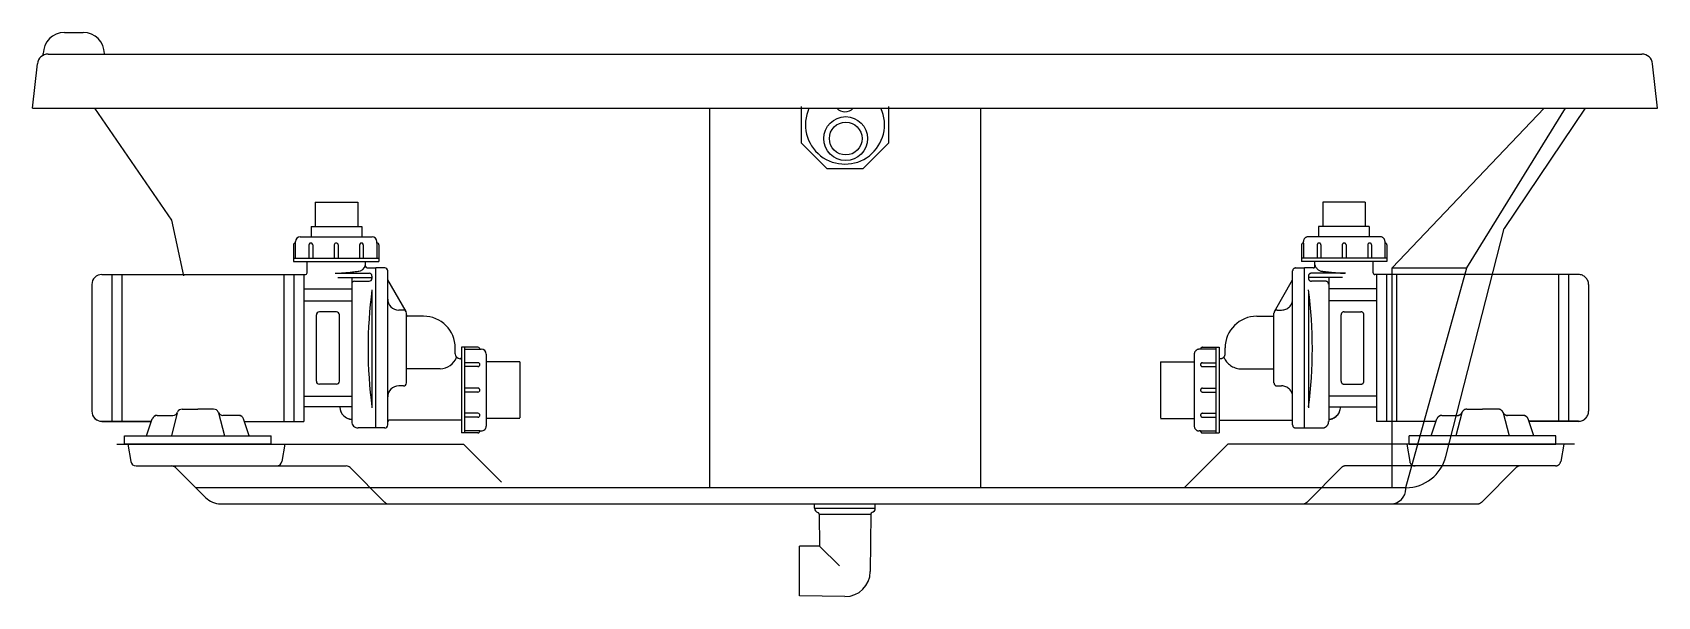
# Model space of a CAD drawing. Header units: millimetres. Extents: x -1270.23 to -1268.73, y 2265.2 to 2265.72.
import ezdxf

# ---------------------------------------------------------------- set-up
doc = ezdxf.new("R2010")
doc.units = ezdxf.units.MM
doc.header["$LTSCALE"] = 10
doc.linetypes.add('HIDDEN', pattern=[0.375, 0.25, -0.125])
doc.layers.add('jacuzzi', color=1, linetype='Continuous')

msp = doc.modelspace()

# ---------------------------------------------------------------- linework, layer by layer
at = {"layer": 'jacuzzi'}
for p, q in [((-1270.1968, 2265.7241), (-1270.1794, 2265.7241)), ((-1270.2263, 2265.6541), (-1270.2218, 2265.6952)), ((-1270.2163, 2265.703), (-1270.2163, 2265.7046)), ((-1270.2118, 2265.7041), (-1268.7407, 2265.7041)), ((-1270.1599, 2265.7041), (-1270.1599, 2265.7046)), ((-1268.7263, 2265.6541), (-1268.7308, 2265.6952)), ((-1270.2263, 2265.6541), (-1268.7263, 2265.6541)), ((-1270.1689, 2265.6541), (-1270.0981, 2265.551)), ((-1269.6013, 2265.6541), (-1269.6013, 2265.3041)), ((-1269.5168, 2265.6558), (-1269.5168, 2265.6223)), ((-1269.4358, 2265.6223), (-1269.4358, 2265.6558)), ((-1269.3513, 2265.6541), (-1269.3513, 2265.3041)), ((-1268.9712, 2265.5069), (-1268.831, 2265.6541)), ((-1268.9023, 2265.5069), (-1268.8112, 2265.6541)), ((-1268.793, 2265.6541), (-1268.8679, 2265.5433)), ((-1269.5168, 2265.6223), (-1269.493, 2265.5986)), ((-1269.4595, 2265.5986), (-1269.4358, 2265.6223)), ((-1269.493, 2265.5986), (-1269.4926, 2265.5986)), ((-1269.493, 2265.5986), (-1269.4595, 2265.5986)), ((-1270.0981, 2265.551), (-1270.0868, 2265.4994)), ((-1268.9216, 2265.3327), (-1268.8679, 2265.5433)), ((-1268.9216, 2265.3327), (-1268.8679, 2265.5433)), ((-1268.9712, 2265.5069), (-1268.9023, 2265.5069)), ((-1268.9712, 2265.3041), (-1268.9712, 2265.5069)), ((-1268.9712, 2265.5069), (-1268.9023, 2265.5069)), ((-1268.9712, 2265.3041), (-1268.9712, 2265.5069)), ((-1268.9586, 2265.3041), (-1268.9023, 2265.5069)), ((-1268.9586, 2265.3041), (-1268.9023, 2265.5069)), ((-1270.1483, 2265.3441), (-1269.8283, 2265.3441)), ((-1270.1383, 2265.3441), (-1270.1355, 2265.3282)), ((-1269.9933, 2265.3441), (-1269.9961, 2265.3282)), ((-1269.8283, 2265.3441), (-1269.7933, 2265.3091)), ((-1270.1306, 2265.3241), (-1269.9366, 2265.3241)), ((-1270.0943, 2265.3226), (-1270.0666, 2265.2949)), ((-1269.9331, 2265.3226), (-1269.901, 2265.2905)), ((-1270.0758, 2265.3041), (-1268.9585, 2265.3041)), ((-1268.9585, 2265.3031), (-1268.9585, 2265.3041)), ((-1270.0525, 2265.2891), (-1269.5043, 2265.2891)), ((-1269.5043, 2265.2891), (-1268.9725, 2265.2891)), ((-1269.5043, 2265.285), (-1269.5043, 2265.2891)), ((-1269.5043, 2265.285), (-1269.4483, 2265.285)), ((-1269.4483, 2265.285), (-1269.4483, 2265.2891)), ((-1269.5, 2265.2797), (-1269.4525, 2265.2797)), ((-1269.5, 2265.2797), (-1269.4998, 2265.2502)), ((-1269.4525, 2265.2797), (-1269.4529, 2265.2266)), ((-1269.4998, 2265.2502), (-1269.5183, 2265.2501)), ((-1269.5183, 2265.2481), (-1269.5183, 2265.2501)), ((-1269.5183, 2265.2054), (-1269.5183, 2265.2486)), ((-1269.4998, 2265.2502), (-1269.4815, 2265.2319)), ((-1269.5183, 2265.2041), (-1269.5183, 2265.2059)), ((-1269.4763, 2265.2037), (-1269.5183, 2265.2041))]:
    msp.add_line(p, q, dxfattribs=at)
at = {"layer": 'jacuzzi', "linetype": 'Continuous'}
for p, q in [((-1269.9653, 2265.5675), (-1269.9261, 2265.5675)), ((-1269.9653, 2265.5675), (-1269.9653, 2265.5452)), ((-1269.9261, 2265.5675), (-1269.9261, 2265.5452)), ((-1269.9691, 2265.5452), (-1269.9223, 2265.5452)), ((-1269.9691, 2265.5452), (-1269.9691, 2265.5356)), ((-1269.9223, 2265.5452), (-1269.9223, 2265.5356)), ((-1269.9854, 2265.528), (-1269.9854, 2265.5127)), ((-1269.9836, 2265.5299), (-1269.9836, 2265.5311)), ((-1269.9836, 2265.5298), (-1269.9836, 2265.5311)), ((-1269.9836, 2265.5157), (-1269.9836, 2265.5298)), ((-1269.9791, 2265.5356), (-1269.9128, 2265.5356)), ((-1269.9712, 2265.528), (-1269.9712, 2265.5157)), ((-1269.9676, 2265.528), (-1269.9676, 2265.5157)), ((-1269.9477, 2265.528), (-1269.9477, 2265.5157)), ((-1269.9441, 2265.528), (-1269.9441, 2265.5157)), ((-1269.9245, 2265.528), (-1269.9245, 2265.5157)), ((-1269.9209, 2265.528), (-1269.9209, 2265.5157)), ((-1269.9083, 2265.5299), (-1269.9083, 2265.5311)), ((-1269.9083, 2265.5298), (-1269.9083, 2265.5311)), ((-1269.9083, 2265.5298), (-1269.9083, 2265.5157)), ((-1269.9065, 2265.528), (-1269.9065, 2265.5127)), ((-1269.9854, 2265.5157), (-1269.9065, 2265.5157)), ((-1269.9854, 2265.5127), (-1269.9065, 2265.5127)), ((-1269.9728, 2265.5022), (-1269.9728, 2265.5127)), ((-1269.9188, 2265.5083), (-1269.9188, 2265.5127)), ((-1270.1622, 2265.5008), (-1269.9742, 2265.5008)), ((-1270.153, 2265.5008), (-1270.153, 2265.3653)), ((-1270.153, 2265.5008), (-1270.153, 2265.3652)), ((-1270.1437, 2265.5008), (-1270.1437, 2265.3653)), ((-1270.1437, 2265.5008), (-1270.1437, 2265.3652)), ((-1269.9942, 2265.5008), (-1269.9942, 2265.3652)), ((-1269.9849, 2265.5008), (-1269.9849, 2265.3652)), ((-1269.9757, 2265.5008), (-1269.9757, 2265.3785)), ((-1269.9757, 2265.4988), (-1269.9757, 2265.3784)), ((-1269.947, 2265.5019), (-1269.9156, 2265.5019)), ((-1269.9443, 2265.4981), (-1269.913, 2265.4981)), ((-1269.9316, 2265.4981), (-1269.9316, 2265.3884)), ((-1269.9174, 2265.5068), (-1269.9094, 2265.5068)), ((-1269.9174, 2265.5068), (-1269.9094, 2265.5068)), ((-1269.913, 2265.4993), (-1269.913, 2265.4972)), ((-1269.913, 2265.4993), (-1269.913, 2265.4972)), ((-1269.9094, 2265.3592), (-1269.9094, 2265.5068)), ((-1269.9094, 2265.3592), (-1269.9094, 2265.5068)), ((-1269.9011, 2265.5068), (-1269.9094, 2265.5068)), ((-1269.8983, 2265.3619), (-1269.8983, 2265.504)), ((-1269.8815, 2265.4666), (-1269.8983, 2265.4958)), ((-1270.1715, 2265.4915), (-1270.1715, 2265.3746)), ((-1270.1715, 2265.4915), (-1270.1715, 2265.3745)), ((-1269.9757, 2265.4874), (-1269.9316, 2265.4874)), ((-1269.929, 2265.4945), (-1269.9156, 2265.4945)), ((-1269.913, 2265.4855), (-1269.913, 2265.3776)), ((-1269.9757, 2265.4766), (-1269.9316, 2265.4766)), ((-1269.9458, 2265.4663), (-1269.9614, 2265.4663)), ((-1269.8839, 2265.468), (-1269.8882, 2265.468)), ((-1269.8811, 2265.4007), (-1269.8811, 2265.4652)), ((-1269.9642, 2265.4023), (-1269.9642, 2265.4635)), ((-1269.943, 2265.4023), (-1269.943, 2265.4635)), ((-1269.8653, 2265.4622), (-1269.8797, 2265.4622)), ((-1269.836, 2265.4275), (-1269.836, 2265.433)), ((-1269.8311, 2265.4231), (-1269.8316, 2265.4231)), ((-1269.8304, 2265.4336), (-1269.8304, 2265.3546)), ((-1269.8151, 2265.4336), (-1269.8304, 2265.4336)), ((-1269.8274, 2265.4336), (-1269.8274, 2265.3546)), ((-1269.8274, 2265.4318), (-1269.812, 2265.4318)), ((-1269.8075, 2265.4273), (-1269.8075, 2265.361)), ((-1269.8075, 2265.4273), (-1269.8075, 2265.3609)), ((-1269.7765, 2265.4203), (-1269.8075, 2265.4203)), ((-1269.7765, 2265.4203), (-1269.8075, 2265.4203)), ((-1269.7765, 2265.4203), (-1269.7765, 2265.3684)), ((-1269.7765, 2265.4203), (-1269.7765, 2265.3721)), ((-1269.85, 2265.4137), (-1269.8811, 2265.4137)), ((-1269.8151, 2265.4194), (-1269.8274, 2265.4194)), ((-1269.8151, 2265.4158), (-1269.8274, 2265.4158)), ((-1269.9458, 2265.3995), (-1269.9614, 2265.3995)), ((-1269.8839, 2265.398), (-1269.8882, 2265.398)), ((-1269.8151, 2265.3959), (-1269.8274, 2265.3959)), ((-1269.8151, 2265.3923), (-1269.8274, 2265.3923)), ((-1270.0881, 2265.3766), (-1270.0736, 2265.3766)), ((-1270.0881, 2265.3765), (-1270.0736, 2265.3765)), ((-1270.0591, 2265.3766), (-1270.0736, 2265.3766)), ((-1270.0591, 2265.3765), (-1270.0736, 2265.3765)), ((-1269.9757, 2265.3884), (-1269.9316, 2265.3884)), ((-1269.9757, 2265.3884), (-1269.9757, 2265.3785)), ((-1269.9757, 2265.3884), (-1269.9757, 2265.3784)), ((-1269.9316, 2265.3785), (-1269.9757, 2265.3785)), ((-1269.9757, 2265.3785), (-1269.9757, 2265.3653)), ((-1269.9757, 2265.3784), (-1269.9757, 2265.3652)), ((-1269.9316, 2265.3884), (-1269.9316, 2265.3785)), ((-1269.9316, 2265.3884), (-1269.9316, 2265.3784)), ((-1269.9316, 2265.3785), (-1269.9316, 2265.3736)), ((-1269.9316, 2265.3784), (-1269.9316, 2265.3736)), ((-1269.7765, 2265.3758), (-1269.7765, 2265.3721)), ((-1270.1622, 2265.3653), (-1270.1165, 2265.3653)), ((-1270.1622, 2265.3652), (-1270.1165, 2265.3652)), ((-1270.1209, 2265.3519), (-1270.1157, 2265.3676)), ((-1270.1209, 2265.3519), (-1270.1157, 2265.3675)), ((-1270.1113, 2265.3707), (-1270.0967, 2265.3707)), ((-1270.1113, 2265.3707), (-1270.0967, 2265.3707)), ((-1270.0926, 2265.3731), (-1270.0981, 2265.3519)), ((-1270.0926, 2265.373), (-1270.0981, 2265.3519)), ((-1270.0546, 2265.3731), (-1270.0491, 2265.3519)), ((-1270.0546, 2265.373), (-1270.0491, 2265.3519)), ((-1270.0359, 2265.3707), (-1270.0505, 2265.3707)), ((-1270.0359, 2265.3707), (-1270.0505, 2265.3707)), ((-1270.0262, 2265.3519), (-1270.0315, 2265.3676)), ((-1270.0262, 2265.3519), (-1270.0315, 2265.3675)), ((-1270.0307, 2265.3652), (-1269.9757, 2265.3652)), ((-1269.9316, 2265.3736), (-1269.9316, 2265.3671)), ((-1269.9316, 2265.3736), (-1269.9316, 2265.3671)), ((-1269.9316, 2265.3671), (-1269.9316, 2265.365)), ((-1269.9316, 2265.3671), (-1269.9316, 2265.365)), ((-1269.8304, 2265.3662), (-1269.8969, 2265.3662)), ((-1269.8151, 2265.3727), (-1269.8274, 2265.3727)), ((-1269.8151, 2265.3691), (-1269.8274, 2265.3691)), ((-1269.7765, 2265.3679), (-1269.8075, 2265.3679)), ((-1269.7765, 2265.3721), (-1269.7765, 2265.3684)), ((-1270.1412, 2265.3519), (-1270.006, 2265.3519)), ((-1270.1412, 2265.3519), (-1270.006, 2265.3519)), ((-1270.1412, 2265.3441), (-1270.1412, 2265.3519)), ((-1270.1412, 2265.3441), (-1270.1412, 2265.3519)), ((-1270.006, 2265.3441), (-1270.006, 2265.3519)), ((-1270.006, 2265.3441), (-1270.006, 2265.3519)), ((-1269.9094, 2265.3592), (-1269.9257, 2265.3592)), ((-1269.9011, 2265.3592), (-1269.9094, 2265.3592)), ((-1269.8151, 2265.3546), (-1269.8304, 2265.3546)), ((-1269.8133, 2265.3564), (-1269.8274, 2265.3564)), ((-1269.8133, 2265.3565), (-1269.812, 2265.3565)), ((-1269.8133, 2265.3564), (-1269.812, 2265.3564)), ((-1270.006, 2265.3441), (-1270.1412, 2265.3441)), ((-1270.006, 2265.3441), (-1270.1412, 2265.3441))]:
    msp.add_line(p, q, dxfattribs=at)
at = {"layer": 'jacuzzi', "linetype": 'HIDDEN'}
for p, q in [((-1268.9961, 2265.5675), (-1269.0353, 2265.5675)), ((-1269.0353, 2265.5675), (-1269.0353, 2265.5452)), ((-1268.9961, 2265.5675), (-1268.9961, 2265.5452)), ((-1269.0391, 2265.5452), (-1269.0391, 2265.5356)), ((-1268.9923, 2265.5452), (-1269.0391, 2265.5452)), ((-1268.9923, 2265.5452), (-1268.9923, 2265.5356)), ((-1269.0549, 2265.528), (-1269.0549, 2265.5127)), ((-1269.0531, 2265.5299), (-1269.0531, 2265.5311)), ((-1269.0531, 2265.5298), (-1269.0531, 2265.5311)), ((-1269.0531, 2265.5298), (-1269.0531, 2265.5157)), ((-1268.9823, 2265.5356), (-1269.0486, 2265.5356)), ((-1269.0405, 2265.528), (-1269.0405, 2265.5157)), ((-1269.0369, 2265.528), (-1269.0369, 2265.5157)), ((-1269.0173, 2265.528), (-1269.0173, 2265.5157)), ((-1269.0137, 2265.528), (-1269.0137, 2265.5157)), ((-1268.9938, 2265.528), (-1268.9938, 2265.5157)), ((-1268.9902, 2265.528), (-1268.9902, 2265.5157)), ((-1268.9778, 2265.5299), (-1268.9778, 2265.5311)), ((-1268.9778, 2265.5298), (-1268.9778, 2265.5311)), ((-1268.9778, 2265.5157), (-1268.9778, 2265.5298)), ((-1268.976, 2265.528), (-1268.976, 2265.5127)), ((-1268.976, 2265.5157), (-1269.0549, 2265.5157)), ((-1268.976, 2265.5127), (-1269.0549, 2265.5127)), ((-1269.0426, 2265.5083), (-1269.0426, 2265.5127)), ((-1268.9886, 2265.5022), (-1268.9886, 2265.5127)), ((-1269.0799, 2265.4666), (-1269.0631, 2265.4958)), ((-1269.0631, 2265.3619), (-1269.0631, 2265.504)), ((-1269.0603, 2265.5068), (-1269.052, 2265.5068)), ((-1269.044, 2265.5068), (-1269.052, 2265.5068)), ((-1269.044, 2265.5068), (-1269.052, 2265.5068)), ((-1269.052, 2265.3592), (-1269.052, 2265.5068)), ((-1269.052, 2265.3592), (-1269.052, 2265.5068)), ((-1269.0484, 2265.4993), (-1269.0484, 2265.4972)), ((-1269.0484, 2265.4993), (-1269.0484, 2265.4972)), ((-1269.0171, 2265.4981), (-1269.0484, 2265.4981)), ((-1269.0144, 2265.5019), (-1269.0458, 2265.5019)), ((-1269.0298, 2265.4981), (-1269.0298, 2265.3884)), ((-1268.7992, 2265.5008), (-1268.9872, 2265.5008)), ((-1268.9857, 2265.5008), (-1268.9857, 2265.3785)), ((-1268.9857, 2265.4988), (-1268.9857, 2265.3784)), ((-1268.9765, 2265.5008), (-1268.9765, 2265.3652)), ((-1268.9672, 2265.5008), (-1268.9672, 2265.3652)), ((-1268.8177, 2265.5008), (-1268.8177, 2265.3653)), ((-1268.8177, 2265.5008), (-1268.8177, 2265.3652)), ((-1268.8084, 2265.5008), (-1268.8084, 2265.3653)), ((-1268.8084, 2265.5008), (-1268.8084, 2265.3652)), ((-1269.0484, 2265.4855), (-1269.0484, 2265.3776)), ((-1269.0325, 2265.4945), (-1269.0458, 2265.4945)), ((-1268.9857, 2265.4874), (-1269.0298, 2265.4874)), ((-1268.7899, 2265.4915), (-1268.7899, 2265.3746)), ((-1268.7899, 2265.4915), (-1268.7899, 2265.3745)), ((-1269.0803, 2265.4007), (-1269.0803, 2265.4652)), ((-1269.0775, 2265.468), (-1269.0732, 2265.468)), ((-1268.9857, 2265.4766), (-1269.0298, 2265.4766)), ((-1269.0156, 2265.4663), (-1269, 2265.4663)), ((-1269.0961, 2265.4622), (-1269.0817, 2265.4622)), ((-1269.0184, 2265.4023), (-1269.0184, 2265.4635)), ((-1268.9972, 2265.4023), (-1268.9972, 2265.4635)), ((-1269.1849, 2265.4203), (-1269.1849, 2265.3684)), ((-1269.1849, 2265.4203), (-1269.1849, 2265.3721)), ((-1269.1849, 2265.4203), (-1269.1539, 2265.4203)), ((-1269.1849, 2265.4203), (-1269.1539, 2265.4203)), ((-1269.1539, 2265.4273), (-1269.1539, 2265.361)), ((-1269.1539, 2265.4273), (-1269.1539, 2265.3609)), ((-1269.134, 2265.4318), (-1269.1494, 2265.4318)), ((-1269.1463, 2265.4336), (-1269.131, 2265.4336)), ((-1269.134, 2265.4336), (-1269.134, 2265.3546)), ((-1269.131, 2265.4336), (-1269.131, 2265.3546)), ((-1269.1303, 2265.4231), (-1269.1298, 2265.4231)), ((-1269.1254, 2265.4275), (-1269.1254, 2265.433)), ((-1269.1463, 2265.4194), (-1269.134, 2265.4194)), ((-1269.1463, 2265.4158), (-1269.134, 2265.4158)), ((-1269.1114, 2265.4137), (-1269.0803, 2265.4137)), ((-1269.1463, 2265.3959), (-1269.134, 2265.3959)), ((-1269.1463, 2265.3923), (-1269.134, 2265.3923)), ((-1269.0775, 2265.398), (-1269.0732, 2265.398)), ((-1269.0156, 2265.3995), (-1269, 2265.3995)), ((-1269.1849, 2265.3758), (-1269.1849, 2265.3721)), ((-1268.9857, 2265.3884), (-1269.0298, 2265.3884)), ((-1269.0298, 2265.3884), (-1269.0298, 2265.3785)), ((-1269.0298, 2265.3884), (-1269.0298, 2265.3784)), ((-1269.0298, 2265.3785), (-1269.0298, 2265.3736)), ((-1269.0298, 2265.3785), (-1268.9857, 2265.3785)), ((-1269.0298, 2265.3784), (-1269.0298, 2265.3736)), ((-1268.9857, 2265.3884), (-1268.9857, 2265.3785)), ((-1268.9857, 2265.3884), (-1268.9857, 2265.3784)), ((-1268.9857, 2265.3785), (-1268.9857, 2265.3653)), ((-1268.9857, 2265.3784), (-1268.9857, 2265.3652)), ((-1268.9023, 2265.3766), (-1268.8878, 2265.3766)), ((-1268.9023, 2265.3765), (-1268.8878, 2265.3765)), ((-1268.8733, 2265.3766), (-1268.8878, 2265.3766)), ((-1268.8733, 2265.3765), (-1268.8878, 2265.3765)), ((-1269.1849, 2265.3721), (-1269.1849, 2265.3684)), ((-1269.1849, 2265.3679), (-1269.1539, 2265.3679)), ((-1269.1463, 2265.3727), (-1269.134, 2265.3727)), ((-1269.1463, 2265.3691), (-1269.134, 2265.3691)), ((-1269.131, 2265.3662), (-1269.0645, 2265.3662)), ((-1269.0298, 2265.3736), (-1269.0298, 2265.3671)), ((-1269.0298, 2265.3736), (-1269.0298, 2265.3671)), ((-1269.0298, 2265.3671), (-1269.0298, 2265.365)), ((-1269.0298, 2265.3671), (-1269.0298, 2265.365)), ((-1268.9307, 2265.3652), (-1268.9857, 2265.3652)), ((-1268.9352, 2265.3519), (-1268.93, 2265.3676)), ((-1268.9352, 2265.3519), (-1268.93, 2265.3675)), ((-1268.9255, 2265.3707), (-1268.9109, 2265.3707)), ((-1268.9255, 2265.3707), (-1268.9109, 2265.3707)), ((-1268.9068, 2265.3731), (-1268.9123, 2265.3519)), ((-1268.9068, 2265.373), (-1268.9123, 2265.3519)), ((-1268.8688, 2265.3731), (-1268.8633, 2265.3519)), ((-1268.8688, 2265.373), (-1268.8633, 2265.3519)), ((-1268.8501, 2265.3707), (-1268.8647, 2265.3707)), ((-1268.8501, 2265.3707), (-1268.8647, 2265.3707)), ((-1268.8405, 2265.3519), (-1268.8457, 2265.3676)), ((-1268.8405, 2265.3519), (-1268.8457, 2265.3675)), ((-1268.7992, 2265.3653), (-1268.8449, 2265.3653)), ((-1268.7992, 2265.3652), (-1268.8449, 2265.3652)), ((-1269.1481, 2265.3565), (-1269.1494, 2265.3565)), ((-1269.1481, 2265.3564), (-1269.1494, 2265.3564)), ((-1269.1481, 2265.3564), (-1269.134, 2265.3564)), ((-1269.1463, 2265.3546), (-1269.131, 2265.3546)), ((-1269.0603, 2265.3592), (-1269.052, 2265.3592)), ((-1269.052, 2265.3592), (-1269.0357, 2265.3592)), ((-1268.9554, 2265.3441), (-1268.9554, 2265.3519)), ((-1268.9554, 2265.3441), (-1268.9554, 2265.3519)), ((-1268.8202, 2265.3519), (-1268.9554, 2265.3519)), ((-1268.8202, 2265.3519), (-1268.9554, 2265.3519)), ((-1268.8202, 2265.3441), (-1268.8202, 2265.3519)), ((-1268.8202, 2265.3441), (-1268.8202, 2265.3519)), ((-1269.1228, 2265.3441), (-1269.1628, 2265.3041)), ((-1268.8028, 2265.3441), (-1269.1228, 2265.3441)), ((-1268.9578, 2265.3441), (-1268.955, 2265.3282)), ((-1268.9554, 2265.3441), (-1268.8202, 2265.3441)), ((-1268.9554, 2265.3441), (-1268.8202, 2265.3441)), ((-1268.8128, 2265.3441), (-1268.8156, 2265.3282)), ((-1269.018, 2265.3226), (-1269.0501, 2265.2905)), ((-1268.8205, 2265.3241), (-1269.0145, 2265.3241)), ((-1268.8568, 2265.3226), (-1268.8888, 2265.2905)), ((-1268.9585, 2265.3031), (-1268.9585, 2265.3041)), ((-1268.9725, 2265.2891), (-1268.8924, 2265.2891))]:
    msp.add_line(p, q, dxfattribs=at)
at = {"layer": 'jacuzzi'}
msp.add_arc((-1270.0525, 2265.3091), 0.02, 225, 270, dxfattribs=at)
for centre, major_axis, start_param, end_param in [((-1270.1968, 2265.7046), (-0.0138, 0.0138), -0.785398, 0.785398), ((-1270.1794, 2265.7046), (0.0138, 0.0138), 5.497787, 7.068583), ((-1270.2118, 2265.6941), (-0.00707, 0.00707), -0.785398, 0.675859), ((-1268.7407, 2265.6941), (0.00707, 0.00707), 5.607327, 7.068583), ((-1269.4763, 2265.6391), (0.0258, 0.0258), 1.931869, 5.922113), ((-1269.4756, 2265.6262), (0.0143, 0.0143), 5.497787, 11.780972), ((-1269.4763, 2265.6614), (-0.00742, 0.00742), 1.554352, 3.158037), ((-1269.4756, 2265.6262), (0.0107, 0.0107), 5.497787, 11.780972), ((-1268.9585, 2265.3421), (0.0269, 0.0269), 3.926991, 5.247851), ((-1268.9585, 2265.3421), (0.0269, 0.0269), 3.926991, 5.247851), ((-1270.1306, 2265.3291), (-0.00354, 0.00354), 0.960639, 2.356194), ((-1270.0979, 2265.3191), (-0.00354, 0.00354), 4.712389, 5.497787), ((-1270.001, 2265.3291), (0.00354, 0.00354), 3.926991, 5.322546), ((-1269.9366, 2265.3191), (-0.00354, 0.00354), 4.712389, 5.497787), ((-1268.9725, 2265.3031), (0.0099, 0.0099), 3.926991, 5.497787), ((-1268.9725, 2265.3031), (0.0099, 0.0099), 3.926991, 5.497787), ((-1269.8975, 2265.2941), (-0.00354, 0.00354), 1.570796, 2.356194), ((-1269.5004, 2265.285), (-0.00276, 0.00276), 0.785398, 2.144669), ((-1269.4522, 2265.285), (0.00276, 0.00276), 4.138516, 5.497787), ((-1269.5015, 2265.2797), (0.00106, 0.00106), 5.506514, 6.857058), ((-1269.451, 2265.2797), (-0.00106, 0.00106), -0.573873, 0.776672), ((-1269.4761, 2265.2268), (-0.0164, 0.0164), 2.347468, 3.918264)]:
    msp.add_ellipse(centre, major_axis=major_axis, ratio=1, start_param=start_param, end_param=end_param, dxfattribs=at)
at = {"layer": 'jacuzzi', "linetype": 'Continuous'}
for centre, major_axis, start_param, end_param in [((-1269.9836, 2265.528), (-0.00127, 0.00127), -0.785398, 0.785398), ((-1269.9791, 2265.5311), (-0.00318, 0.00318), -0.785398, 0.785398), ((-1269.9694, 2265.528), (0.00127, 0.00127), 5.497787, 8.63938), ((-1269.9459, 2265.528), (-0.00127, 0.00127), 3.926991, 7.068583), ((-1269.9227, 2265.528), (0.00127, 0.00127), 5.497787, 8.63938), ((-1269.9128, 2265.5311), (0.00318, 0.00318), 5.497787, 7.068583), ((-1269.9083, 2265.528), (0.00127, 0.00127), 5.497787, 7.068583), ((-1270.1622, 2265.4915), (-0.00656, 0.00656), -0.785398, 0.785398), ((-1270.1622, 2265.4915), (-0.00656, 0.00656), -0.785398, 0.785398), ((-1269.9742, 2265.5022), (0.001, 0.001), 3.926991, 5.497787), ((-1269.9564, 2265.7396), (-0.1682, 0.1682), 2.396021, 2.429522), ((-1269.9564, 2265.7396), (0.1682, 0.1682), 4.000318, 4.03382), ((-1269.9564, 2265.7396), (-0.1682, 0.1682), 2.463023, 2.485983), ((-1269.9266, 2265.5116), (-0.00564, 0.00564), 2.414276, 3.685451), ((-1269.9564, 2265.7396), (-0.1682, 0.1682), 2.485983, 2.488878), ((-1269.9174, 2265.5083), (-0.001, 0.001), 0.785398, 2.356194), ((-1269.9174, 2265.5082), (-0.001, 0.001), 0.785398, 2.356194), ((-1269.9156, 2265.4993), (-0.00185, 0.00185), 3.926991, 5.497787), ((-1269.9156, 2265.4972), (0.00185, 0.00185), 3.926991, 5.497787), ((-1269.9011, 2265.504), (-0.00197, 0.00197), 3.926991, 5.497787), ((-1269.929, 2265.4919), (0.00185, 0.00185), 0.785398, 2.356194), ((-1269.5098, 2265.4325), (-0.2876, 0.2876), 0.652235, 0.918562), ((-1269.5098, 2265.4325), (-0.2876, 0.2876), 0.652235, 0.918562), ((-1269.9614, 2265.4635), (0.00197, 0.00197), 0.785398, 2.356194), ((-1269.9458, 2265.4635), (-0.00197, 0.00197), 3.926991, 5.497787), ((-1269.8882, 2265.4781), (0.00717, 0.00717), 2.356194, 3.926991), ((-1269.8839, 2265.4652), (0.00197, 0.00197), 5.497787, 7.068583), ((-1269.8797, 2265.4636), (-0.001, 0.001), 0.785398, 2.356194), ((-1269.8653, 2265.433), (0.0207, 0.0207), 5.497787, 7.068583), ((-1269.8512, 2265.4316), (0.0127, 0.0127), 3.994439, 5.083328), ((-1269.8316, 2265.4275), (-0.00312, 0.00312), 0.785398, 2.356194), ((-1269.8311, 2265.4238), (0.000525, 0.000525), 3.926991, 5.238462), ((-1269.8151, 2265.4318), (-0.00127, 0.00127), 3.926991, 5.497787), ((-1269.812, 2265.4273), (0.00318, 0.00318), 5.497787, 7.068583), ((-1269.8151, 2265.4176), (0.00127, 0.00127), 3.926991, 7.068583), ((-1269.9614, 2265.4023), (-0.00197, 0.00197), 0.785398, 2.356194), ((-1269.9458, 2265.4023), (0.00197, 0.00197), 3.926991, 5.497787), ((-1269.8882, 2265.3878), (-0.00717, 0.00717), -0.785398, 0.785398), ((-1269.8839, 2265.4007), (-0.00197, 0.00197), 2.356194, 3.926991), ((-1269.8151, 2265.3941), (0.00127, 0.00127), 3.926991, 7.068583), ((-1270.0881, 2265.3719), (0.00328, 0.00328), 0.785398, 1.974013), ((-1270.0881, 2265.3719), (-0.00328, 0.00328), -0.785398, 0.403217), ((-1270.0591, 2265.3719), (-0.00328, 0.00328), 4.309172, 5.497787), ((-1270.0591, 2265.3719), (0.00328, 0.00328), 5.879968, 7.068583), ((-1269.9311, 2265.3785), (0.00801, 0.00801), 2.356194, 3.885326), ((-1269.9311, 2265.3784), (0.00801, 0.00801), 2.356194, 3.885326), ((-1270.1622, 2265.3746), (-0.00656, 0.00656), 0.785398, 2.356194), ((-1270.1622, 2265.3745), (0.00656, 0.00656), 2.356194, 3.926991), ((-1270.1113, 2265.3661), (0.00328, 0.00328), 0.785398, 2.03515), ((-1270.1113, 2265.366), (0.00328, 0.00328), 0.785398, 2.03515), ((-1270.0967, 2265.3754), (-0.00328, 0.00328), 2.356194, 3.54481), ((-1270.0967, 2265.3753), (-0.00328, 0.00328), 2.356194, 3.54481), ((-1270.0505, 2265.3754), (0.00328, 0.00328), 2.738376, 3.926991), ((-1270.0505, 2265.3753), (0.00328, 0.00328), 2.738376, 3.926991), ((-1270.0359, 2265.3661), (-0.00328, 0.00328), 4.248035, 5.497787), ((-1270.0359, 2265.366), (-0.00328, 0.00328), 4.248035, 5.497787), ((-1269.9257, 2265.365), (0.00414, 0.00414), 2.356194, 3.926991), ((-1269.9257, 2265.365), (0.00414, 0.00414), 2.356194, 3.926991), ((-1269.9011, 2265.3619), (-0.00197, 0.00197), 2.356194, 3.926991), ((-1269.8969, 2265.3648), (-0.001, 0.001), -0.785398, 0.785398), ((-1269.8151, 2265.3709), (0.00127, 0.00127), 3.926991, 7.068583), ((-1269.812, 2265.3609), (-0.00318, 0.00318), 2.356194, 3.926991), ((-1269.8151, 2265.3564), (0.00127, 0.00127), 3.926991, 5.497787)]:
    msp.add_ellipse(centre, major_axis=major_axis, ratio=1, start_param=start_param, end_param=end_param, dxfattribs=at)
at = {"layer": 'jacuzzi', "linetype": 'HIDDEN'}
for centre, major_axis, start_param, end_param in [((-1269.0531, 2265.528), (0.00127, 0.00127), 0.785398, 2.356194), ((-1269.0486, 2265.5311), (0.00318, 0.00318), 0.785398, 2.356194), ((-1269.0387, 2265.528), (0.00127, 0.00127), 5.497787, 8.63938), ((-1269.0155, 2265.528), (0.00127, 0.00127), 5.497787, 8.63938), ((-1268.992, 2265.528), (-0.00127, 0.00127), 3.926991, 7.068583), ((-1268.9823, 2265.5311), (-0.00318, 0.00318), 3.926991, 5.497787), ((-1268.9778, 2265.528), (-0.00127, 0.00127), 3.926991, 5.497787), ((-1269.0603, 2265.504), (-0.00197, 0.00197), -0.785398, 0.785398), ((-1269.0458, 2265.4993), (0.00185, 0.00185), 0.785398, 2.356194), ((-1269.0458, 2265.4972), (-0.00185, 0.00185), 0.785398, 2.356194), ((-1269.044, 2265.5083), (-0.001, 0.001), 2.356194, 3.926991), ((-1269.044, 2265.5082), (-0.001, 0.001), 2.356194, 3.926991), ((-1269.0348, 2265.5116), (-0.00564, 0.00564), 1.026938, 2.298113), ((-1269.005, 2265.7396), (-0.1682, 0.1682), 2.223511, 2.226406), ((-1269.005, 2265.7396), (0.1682, 0.1682), 3.797202, 3.820162), ((-1269.005, 2265.7396), (-0.1682, 0.1682), 2.249366, 2.282867), ((-1269.005, 2265.7396), (-0.1682, 0.1682), 2.282867, 2.316368), ((-1268.9872, 2265.5022), (-0.001, 0.001), 0.785398, 2.356194), ((-1268.7992, 2265.4915), (0.00656, 0.00656), 5.497787, 7.068583), ((-1268.7992, 2265.4915), (-0.00656, 0.00656), 3.926991, 5.497787), ((-1269.4516, 2265.4325), (0.2876, 0.2876), 5.364624, 5.630951), ((-1269.4516, 2265.4325), (-0.2876, 0.2876), 3.793827, 4.060154), ((-1269.0325, 2265.4919), (0.00185, 0.00185), 5.497787, 7.068583), ((-1269.0775, 2265.4652), (-0.00197, 0.00197), -0.785398, 0.785398), ((-1269.0732, 2265.4781), (0.00717, 0.00717), 3.926991, 5.497787), ((-1269.0156, 2265.4635), (-0.00197, 0.00197), -0.785398, 0.785398), ((-1269, 2265.4635), (0.00197, 0.00197), 5.497787, 7.068583), ((-1269.0961, 2265.433), (0.0207, 0.0207), 0.785398, 2.356194), ((-1269.0817, 2265.4636), (-0.001, 0.001), 2.356194, 3.926991), ((-1269.1494, 2265.4273), (0.00318, 0.00318), 0.785398, 2.356194), ((-1269.1463, 2265.4318), (-0.00127, 0.00127), -0.785398, 0.785398), ((-1269.1303, 2265.4238), (-0.000525, 0.000525), 1.044724, 2.356194), ((-1269.1298, 2265.4275), (-0.00312, 0.00312), 2.356194, 3.926991), ((-1269.1102, 2265.4316), (-0.0127, 0.0127), 1.199858, 2.288746), ((-1269.1463, 2265.4176), (0.00127, 0.00127), 0.785398, 3.926991), ((-1269.1463, 2265.3941), (0.00127, 0.00127), 0.785398, 3.926991), ((-1269.0775, 2265.4007), (-0.00197, 0.00197), 0.785398, 2.356194), ((-1269.0732, 2265.3878), (0.00717, 0.00717), 5.497787, 7.068583), ((-1269.0156, 2265.4023), (0.00197, 0.00197), 2.356194, 3.926991), ((-1269, 2265.4023), (-0.00197, 0.00197), 2.356194, 3.926991), ((-1269.0303, 2265.3785), (0.00801, 0.00801), 3.968655, 5.497787), ((-1269.0303, 2265.3784), (0.00801, 0.00801), 3.968655, 5.497787), ((-1268.9023, 2265.3719), (-0.00328, 0.00328), -0.785398, 0.403217), ((-1268.9023, 2265.3719), (-0.00328, 0.00328), -0.785398, 0.403217), ((-1268.8733, 2265.3719), (0.00328, 0.00328), 5.879968, 7.068583), ((-1268.8733, 2265.3719), (0.00328, 0.00328), 5.879968, 7.068583), ((-1269.1494, 2265.3609), (-0.00318, 0.00318), 0.785398, 2.356194), ((-1269.1463, 2265.3709), (0.00127, 0.00127), 0.785398, 3.926991), ((-1269.0645, 2265.3648), (0.001, 0.001), 5.497787, 7.068583), ((-1269.0603, 2265.3619), (-0.00197, 0.00197), 0.785398, 2.356194), ((-1269.0357, 2265.365), (-0.00414, 0.00414), 2.356194, 3.926991), ((-1269.0357, 2265.365), (-0.00414, 0.00414), 2.356194, 3.926991), ((-1268.9255, 2265.3661), (0.00328, 0.00328), 0.785398, 2.03515), ((-1268.9255, 2265.366), (-0.00328, 0.00328), -0.785398, 0.464354), ((-1268.9109, 2265.3754), (-0.00328, 0.00328), 2.356194, 3.54481), ((-1268.9109, 2265.3753), (0.00328, 0.00328), 3.926991, 5.115606), ((-1268.8647, 2265.3754), (0.00328, 0.00328), 2.738376, 3.926991), ((-1268.8647, 2265.3753), (-0.00328, 0.00328), 1.167579, 2.356194), ((-1268.8501, 2265.3661), (0.00328, 0.00328), 5.818831, 7.068583), ((-1268.8501, 2265.366), (0.00328, 0.00328), 5.818831, 7.068583), ((-1268.7992, 2265.3746), (0.00656, 0.00656), 3.926991, 5.497787), ((-1268.7992, 2265.3745), (0.00656, 0.00656), 3.926991, 5.497787), ((-1269.1463, 2265.3564), (0.00127, 0.00127), 2.356194, 3.926991), ((-1268.9585, 2265.3421), (0.0269, 0.0269), 3.926991, 5.247851), ((-1269.0145, 2265.3191), (0.00354, 0.00354), 0.785398, 1.570796), ((-1268.9501, 2265.3291), (-0.00354, 0.00354), 0.960639, 2.356194), ((-1268.8532, 2265.3191), (0.00354, 0.00354), 0.785398, 1.570796), ((-1268.8205, 2265.3291), (0.00354, 0.00354), 3.926991, 5.322546), ((-1269.0536, 2265.2941), (0.00354, 0.00354), 3.926991, 4.712389), ((-1268.8924, 2265.2941), (0.00354, 0.00354), 3.926991, 4.712389)]:
    msp.add_ellipse(centre, major_axis=major_axis, ratio=1, start_param=start_param, end_param=end_param, dxfattribs=at)

doc.saveas('drawing.dxf')
